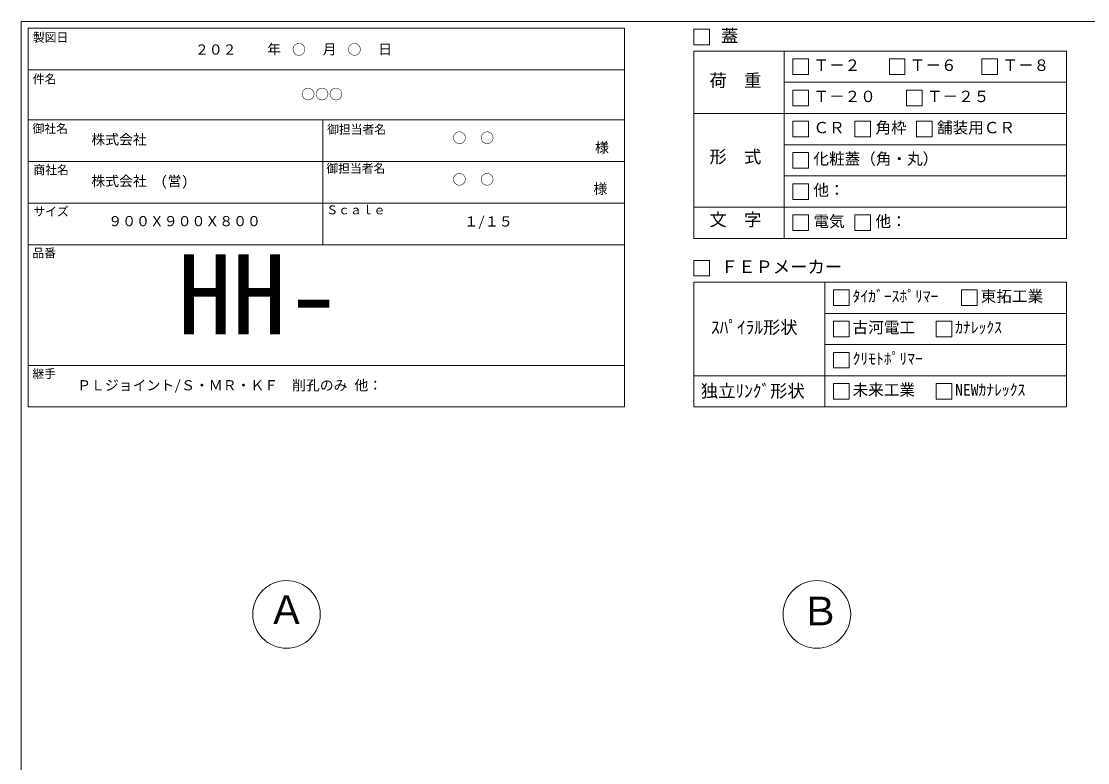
# Model space of a CAD drawing. Units: millimetres, scale not verified. Extents: x -4890 to 18490, y -2319 to 2319.
# Drawn here: x -1230 to 1846, y 182 to 2319 of the extents above; entities that cross this region are included whole.
import ezdxf
from ezdxf.enums import TextEntityAlignment as Align

# ---------------------------------------------------------------- set-up
doc = ezdxf.new("R2010")
doc.units = ezdxf.units.MM
doc.header["$LTSCALE"] = 10
for name, color, linetype, lineweight in [('0-2_waku', 7, 'Continuous', 18), ('0-3_gaikei', 7, 'Continuous', 18), ('0-E_文字１', 7, 'Continuous', 18), ('1-5_文字２', 7, 'Continuous', 5)]:
    doc.layers.add(name, color=color, linetype=linetype, lineweight=lineweight)
doc.styles.add('ＭＳ ゴシック', font='')
doc.styles.get('ＭＳ ゴシック').set_extended_font_data('MS Gothic')

msp = doc.modelspace()

# ---------------------------------------------------------------- linework, layer by layer
at = {"layer": '0-2_waku'}
for p, q in [((-1230.06, 2319.4), (-1230.06, -1955.6)), ((-1230.06, 2319.4), (4889.94, 2319.4)), ((-1210.06, 2299.4), (-1210.06, 1207.4)), ((-1210.06, 2299.4), (509.94, 2299.4)), ((-1210.06, 2299.4), (-1210.06, 1207.4)), ((-1210.06, 2299.4), (509.94, 2299.4)), ((-1210.06, 2299.4), (-1210.06, 1207.4)), ((509.94, 2299.4), (509.94, 1207.4)), ((709.96, 2233.63), (1784.96, 2233.63)), ((709.96, 2233.63), (709.96, 1693.63)), ((970.62, 2233.63), (970.62, 1693.63)), ((1784.96, 2233.63), (1784.96, 1693.63)), ((-1210.06, 2179.4), (509.94, 2179.4)), ((-1210.06, 2179.4), (509.94, 2179.4)), ((-1210.06, 2179.4), (509.94, 2179.4)), ((-1210.06, 2179.4), (509.94, 2179.4)), ((970.62, 2143.63), (1784.96, 2143.63)), ((-1210.06, 2035.4), (509.94, 2035.4)), ((-1210.06, 2035.4), (509.94, 2035.4)), ((-360.06, 2035.4), (-360.06, 1675.4)), ((709.96, 2053.63), (1784.96, 2053.63)), ((970.62, 1963.63), (1784.96, 1963.63)), ((-1210.06, 1915.4), (509.94, 1915.4)), ((970.62, 1873.63), (1784.96, 1873.63)), ((-1210.06, 1795.4), (509.94, 1795.4)), ((709.96, 1783.63), (1784.96, 1783.63)), ((709.96, 1693.63), (1784.96, 1693.63)), ((-1210.06, 1675.4), (509.94, 1675.4)), ((709.96, 1567.4), (1784.96, 1567.4)), ((709.96, 1567.4), (709.96, 1207.4)), ((1087.77, 1567.4), (1087.77, 1207.4)), ((1784.96, 1567.4), (1784.96, 1207.4)), ((1087.77, 1477.4), (1784.96, 1477.4)), ((1087.77, 1387.4), (1784.96, 1387.4)), ((-1210.06, 1327.4), (509.94, 1327.4)), ((709.96, 1297.4), (1784.96, 1297.4)), ((-1210.06, 1207.4), (509.94, 1207.4)), ((709.96, 1207.4), (1784.96, 1207.4)), ((709.96, 1207.4), (1784.96, 1207.4))]:
    msp.add_line(p, q, dxfattribs=at)
at = {"layer": '0-3_gaikei'}
for centre in [(-465.06, 609.4), (1064.94, 609.4)]:
    msp.add_circle(centre, 97.5, dxfattribs=at)
at = {"layer": '0-E_文字１'}
for p, q in [((709.94, 2296.44), (709.94, 2251.44)), ((709.94, 2251.44), (754.94, 2251.44)), ((995.91, 2211.13), (1040.91, 2211.13)), ((995.91, 2211.13), (995.91, 2166.13)), ((995.91, 2211.13), (995.91, 2166.13)), ((995.91, 2211.13), (1040.91, 2211.13)), ((995.91, 2211.13), (995.91, 2166.13)), ((995.91, 2211.13), (1040.91, 2211.13)), ((1040.91, 2211.13), (1040.91, 2166.13)), ((1040.91, 2211.13), (1040.91, 2166.13)), ((1040.91, 2211.13), (1040.91, 2166.13)), ((1274, 2211.13), (1319, 2211.13)), ((1274, 2211.13), (1274, 2166.13)), ((1319, 2211.13), (1319, 2166.13)), ((1541.2, 2211.13), (1586.2, 2211.13)), ((1541.2, 2211.13), (1541.2, 2166.13)), ((1586.2, 2211.13), (1586.2, 2166.13)), ((995.91, 2166.13), (1040.91, 2166.13)), ((995.91, 2166.13), (1040.91, 2166.13)), ((995.91, 2166.13), (1040.91, 2166.13)), ((1274, 2166.13), (1319, 2166.13)), ((1541.2, 2166.13), (1586.2, 2166.13)), ((995.91, 2121.13), (1040.91, 2121.13)), ((995.91, 2121.13), (995.91, 2076.13)), ((1040.91, 2121.13), (1040.91, 2076.13)), ((1323.39, 2121.13), (1368.39, 2121.13)), ((1323.39, 2121.13), (1323.39, 2076.13)), ((1368.39, 2121.13), (1368.39, 2076.13)), ((995.91, 2076.13), (1040.91, 2076.13)), ((1323.39, 2076.13), (1368.39, 2076.13)), ((995.91, 2031.13), (1040.91, 2031.13)), ((995.91, 2031.13), (995.91, 1986.13)), ((995.91, 2031.13), (995.91, 1986.13)), ((1040.91, 2031.13), (1040.91, 1986.13)), ((1040.91, 2031.13), (1040.91, 1986.13)), ((1174.91, 2031.13), (1219.91, 2031.13)), ((1174.91, 2031.13), (1174.91, 1986.13)), ((1219.91, 2031.13), (1219.91, 1986.13)), ((1352.41, 2031.13), (1397.41, 2031.13)), ((1352.41, 2031.13), (1352.41, 1986.13)), ((1397.41, 2031.13), (1397.41, 1986.13)), ((995.91, 1986.13), (1040.91, 1986.13)), ((995.91, 1986.13), (1040.91, 1986.13)), ((1174.91, 1986.13), (1219.91, 1986.13)), ((1352.41, 1986.13), (1397.41, 1986.13)), ((995.91, 1941.13), (995.91, 1896.13)), ((1040.91, 1941.13), (1040.91, 1896.13)), ((995.91, 1896.13), (1040.91, 1896.13)), ((995.91, 1851.13), (1040.91, 1851.13)), ((995.91, 1851.13), (995.91, 1806.13)), ((995.91, 1851.13), (995.91, 1806.13)), ((1040.91, 1851.13), (1040.91, 1806.13)), ((1040.91, 1851.13), (1040.91, 1806.13)), ((995.91, 1806.13), (1040.91, 1806.13)), ((995.91, 1806.13), (1040.91, 1806.13)), ((995.91, 1761.13), (995.91, 1716.13)), ((1174.91, 1761.13), (1174.91, 1716.13)), ((995.91, 1716.13), (1040.91, 1716.13)), ((1174.91, 1716.13), (1219.91, 1716.13)), ((709.94, 1630.22), (709.94, 1585.22)), ((709.94, 1585.22), (754.94, 1585.22)), ((1113.06, 1544.9), (1113.06, 1499.9)), ((1482.65, 1544.9), (1527.65, 1544.9)), ((1482.65, 1544.9), (1482.65, 1499.9)), ((1482.65, 1544.9), (1527.65, 1544.9)), ((1482.65, 1544.9), (1482.65, 1499.9)), ((1482.65, 1544.9), (1527.65, 1544.9)), ((1482.65, 1544.9), (1482.65, 1499.9)), ((1527.65, 1544.9), (1527.65, 1499.9)), ((1527.65, 1544.9), (1527.65, 1499.9)), ((1527.65, 1544.9), (1527.65, 1499.9)), ((1113.06, 1499.9), (1158.06, 1499.9)), ((1482.65, 1499.9), (1527.65, 1499.9)), ((1482.65, 1499.9), (1527.65, 1499.9)), ((1482.65, 1499.9), (1527.65, 1499.9)), ((1113.06, 1454.9), (1158.06, 1454.9)), ((1113.06, 1454.9), (1113.06, 1409.9)), ((1158.06, 1454.9), (1158.06, 1409.9)), ((1408.97, 1454.9), (1408.97, 1409.9)), ((1113.06, 1409.9), (1158.06, 1409.9)), ((1408.97, 1409.9), (1453.97, 1409.9)), ((1113.06, 1364.9), (1113.06, 1319.9)), ((1113.06, 1319.9), (1158.06, 1319.9)), ((1113.06, 1274.9), (1158.06, 1274.9)), ((1113.06, 1274.9), (1113.06, 1229.9)), ((1158.06, 1274.9), (1158.06, 1229.9)), ((1408.97, 1274.9), (1453.97, 1274.9)), ((1408.97, 1274.9), (1408.97, 1229.9)), ((1453.97, 1274.9), (1453.97, 1229.9)), ((1113.06, 1229.9), (1158.06, 1229.9)), ((1408.97, 1229.9), (1453.97, 1229.9))]:
    msp.add_line(p, q, dxfattribs=at)
for points in [[(709.94, 2296.44), (754.94, 2296.44), (754.94, 2251.44)], [(709.94, 2296.44), (754.94, 2296.44), (754.94, 2251.44)], [(995.91, 2031.13), (1040.91, 2031.13), (1040.91, 1986.13)], [(995.91, 2031.13), (995.91, 1986.13), (1040.91, 1986.13)], [(995.91, 1941.13), (1040.91, 1941.13), (1040.91, 1896.13)], [(995.91, 1851.13), (1040.91, 1851.13), (1040.91, 1806.13)], [(995.91, 1851.13), (995.91, 1806.13), (1040.91, 1806.13)], [(995.91, 1761.13), (1040.91, 1761.13), (1040.91, 1716.13)], [(1174.91, 1761.13), (1219.91, 1761.13), (1219.91, 1716.13)], [(709.94, 1630.22), (754.94, 1630.22), (754.94, 1585.22)], [(1113.06, 1544.9), (1158.06, 1544.9), (1158.06, 1499.9)], [(1408.97, 1454.9), (1453.97, 1454.9), (1453.97, 1409.9)], [(1113.06, 1364.9), (1158.06, 1364.9), (1158.06, 1319.9)]]:
    msp.add_lwpolyline(points, dxfattribs=at)

# ---------------------------------------------------------------- texts
at = {"layer": '0-E_文字１', "style": 'ＭＳ ゴシック'}
for s, height, p in [('製図日', 24.93, (-1196.79, 2252.96)), ('蓋', 36.66, (788.03, 2248.52)), ('\u3000\u3000年\u3000\u3000\u3000月\u3000\u3000\u3000日', 29.33, (-600.75, 2215.35)), ('Ｔ－２', 32.99, (1055.05, 2166.61)), ('Ｔ－６', 32.99, (1333.14, 2166.61)), ('Ｔ－８', 32.99, (1600.34, 2166.61)), ('件名', 24.93, (-1196.79, 2132.96)), ('荷\u3000重', 36.66, (754.91, 2119.82)), ('Ｔ－２０', 32.99, (1055.05, 2076.61)), ('Ｔ－２５', 32.99, (1382.54, 2076.61)), ('角枠', 32.99, (1234.05, 1986.61)), ('舗装用ＣＲ', 32.99, (1411.56, 1986.61)), ('御社名', 24.93, (-1197.76, 1989.95)), ('御担当者名', 24.93, (-347.85, 1987.74)), ('御担当者名', 24.93, (-347.85, 1987.74)), ('ＣＲ', 32.99, (1055.05, 1986.61)), ('様', 29.33, (424.9, 1932.24)), ('形\u3000式', 36.66, (754.91, 1899.86)), ('化粧蓋（角・丸）', 32.99, (1055.05, 1896.61)), ('御担当者名', 24.93, (-350.06, 1875.43)), ('商社名', 24.93, (-1195.15, 1870.91)), ('様', 29.33, (420.4, 1813.32)), ('他：', 32.99, (1055.05, 1806.61)), ('サイズ', 24.93, (-1195.15, 1750.91)), ('Ｓｃａｌｅ', 24.93, (-350.06, 1755.43)), ('９００Ｘ９００Ｘ８００', 29.33, (-979.11, 1719.87)), ('１/１５', 29.33, (47.49, 1718.92)), ('文\u3000字', 36.66, (754.91, 1718.38)), ('電気', 32.99, (1055.05, 1716.61)), ('他：', 32.99, (1234.05, 1716.61)), ('品番', 24.93, (-1198.15, 1631.26)), ('HH-', 230.9, (-779.33, 1347.24)), ('ＦＥＰメーカー', 36.66, (788.03, 1582.3)), ('ﾀｲｶﾞｰｽﾎﾟﾘﾏｰ', 32.99, (1168.03, 1500.39)), ('東拓工業', 32.99, (1537.61, 1500.39)), ('ｽﾊﾟｲﾗﾙ形状', 36.66, (759.56, 1407.74)), ('古河電工', 32.99, (1168.03, 1410.39)), ('ｶﾅﾚｯｸｽ', 32.99, (1463.94, 1410.39)), ('ｸﾘﾓﾄﾎﾟﾘﾏｰ', 32.99, (1168.03, 1320.39)), ('継手', 24.93, (-1198.15, 1283.26)), ('ＰＬジョイント/Ｓ・ＭＲ・ＫＦ\u3000削孔のみ 他：', 29.33, (-1069.07, 1246.61)), ('独立ﾘﾝｸﾞ形状', 36.66, (730.03, 1224.26)), ('未来工業', 32.99, (1168.03, 1230.39)), ('NEWｶﾅﾚｯｸｽ', 32.99, (1463.94, 1230.39)), ('Ａ', 82.48, (-520.84, 556.85)), ('Ｂ', 82.48, (1017.72, 553.13))]:
    msp.add_text(s, height=height, dxfattribs=at).set_placement(p, align=Align.BOTTOM_LEFT)
at = {"layer": '1-5_文字２', "style": 'ＭＳ ゴシック'}
for s, p in [('\u3000\u3000２０２\u3000\u3000\u3000\u3000○\u3000\u3000\u3000○', (-809.22, 2214.57)), ('○○○', (-422.54, 2085.75)), ('○\u3000○', (13.73, 1959.87)), ('株式会社', (-1028.06, 1955.49)), ('株式会社\u3000(営)', (-1028.06, 1835.49)), ('○\u3000○', (13.73, 1839.87))]:
    msp.add_text(s, height=29.33, dxfattribs=at).set_placement(p, align=Align.BOTTOM_LEFT)

doc.saveas('drawing.dxf')
